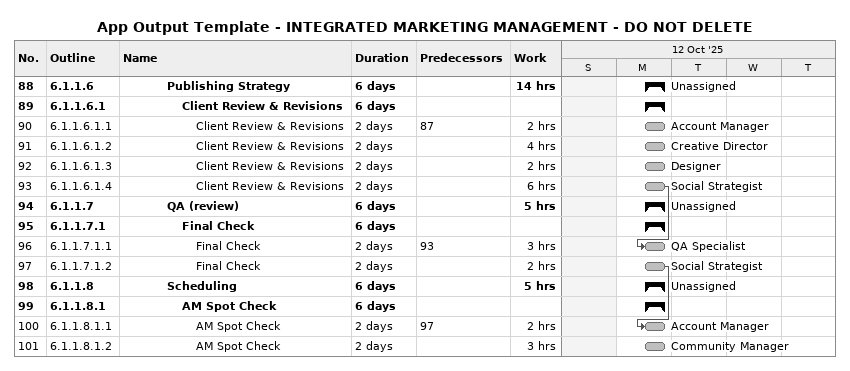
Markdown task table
App Output Template - INTEGRATED MARKETING MANAGEMENT - DO NOT DELETE

| ID | WBS | Task | Duration | Start | Finish | Predecessors | Resources | Work (h) |
|---|---|---|---|---|---|---|---|---|
| 88 | 6.1.1.6 | **Publishing Strategy** | 6d | 2025-10-13 | 2025-10-13 |  | Unassigned | 14 |
| 89 | 6.1.1.6.1 | **Client Review & Revisions** | 6d | 2025-10-13 | 2025-10-13 |  |  |  |
| 90 | 6.1.1.6.1.1 | Client Review & Revisions | 2d | 2025-10-13 | 2025-10-13 | 87 | Account Manager | 2 |
| 91 | 6.1.1.6.1.2 | Client Review & Revisions | 2d | 2025-10-13 | 2025-10-13 |  | Creative Director | 4 |
| 92 | 6.1.1.6.1.3 | Client Review & Revisions | 2d | 2025-10-13 | 2025-10-13 |  | Designer | 2 |
| 93 | 6.1.1.6.1.4 | Client Review & Revisions | 2d | 2025-10-13 | 2025-10-13 |  | Social Strategist | 6 |
| 94 | 6.1.1.7 | **QA (review)** | 6d | 2025-10-13 | 2025-10-13 |  | Unassigned | 5 |
| 95 | 6.1.1.7.1 | **Final Check** | 6d | 2025-10-13 | 2025-10-13 |  |  |  |
| 96 | 6.1.1.7.1.1 | Final Check | 2d | 2025-10-13 | 2025-10-13 | 93 | QA Specialist | 3 |
| 97 | 6.1.1.7.1.2 | Final Check | 2d | 2025-10-13 | 2025-10-13 |  | Social Strategist | 2 |
| 98 | 6.1.1.8 | **Scheduling** | 6d | 2025-10-13 | 2025-10-13 |  | Unassigned | 5 |
| 99 | 6.1.1.8.1 | **AM Spot Check** | 6d | 2025-10-13 | 2025-10-13 |  |  |  |
| 100 | 6.1.1.8.1.1 | AM Spot Check | 2d | 2025-10-13 | 2025-10-13 | 97 | Account Manager | 2 |
| 101 | 6.1.1.8.1.2 | AM Spot Check | 2d | 2025-10-13 | 2025-10-13 |  | Community Manager | 3 |
